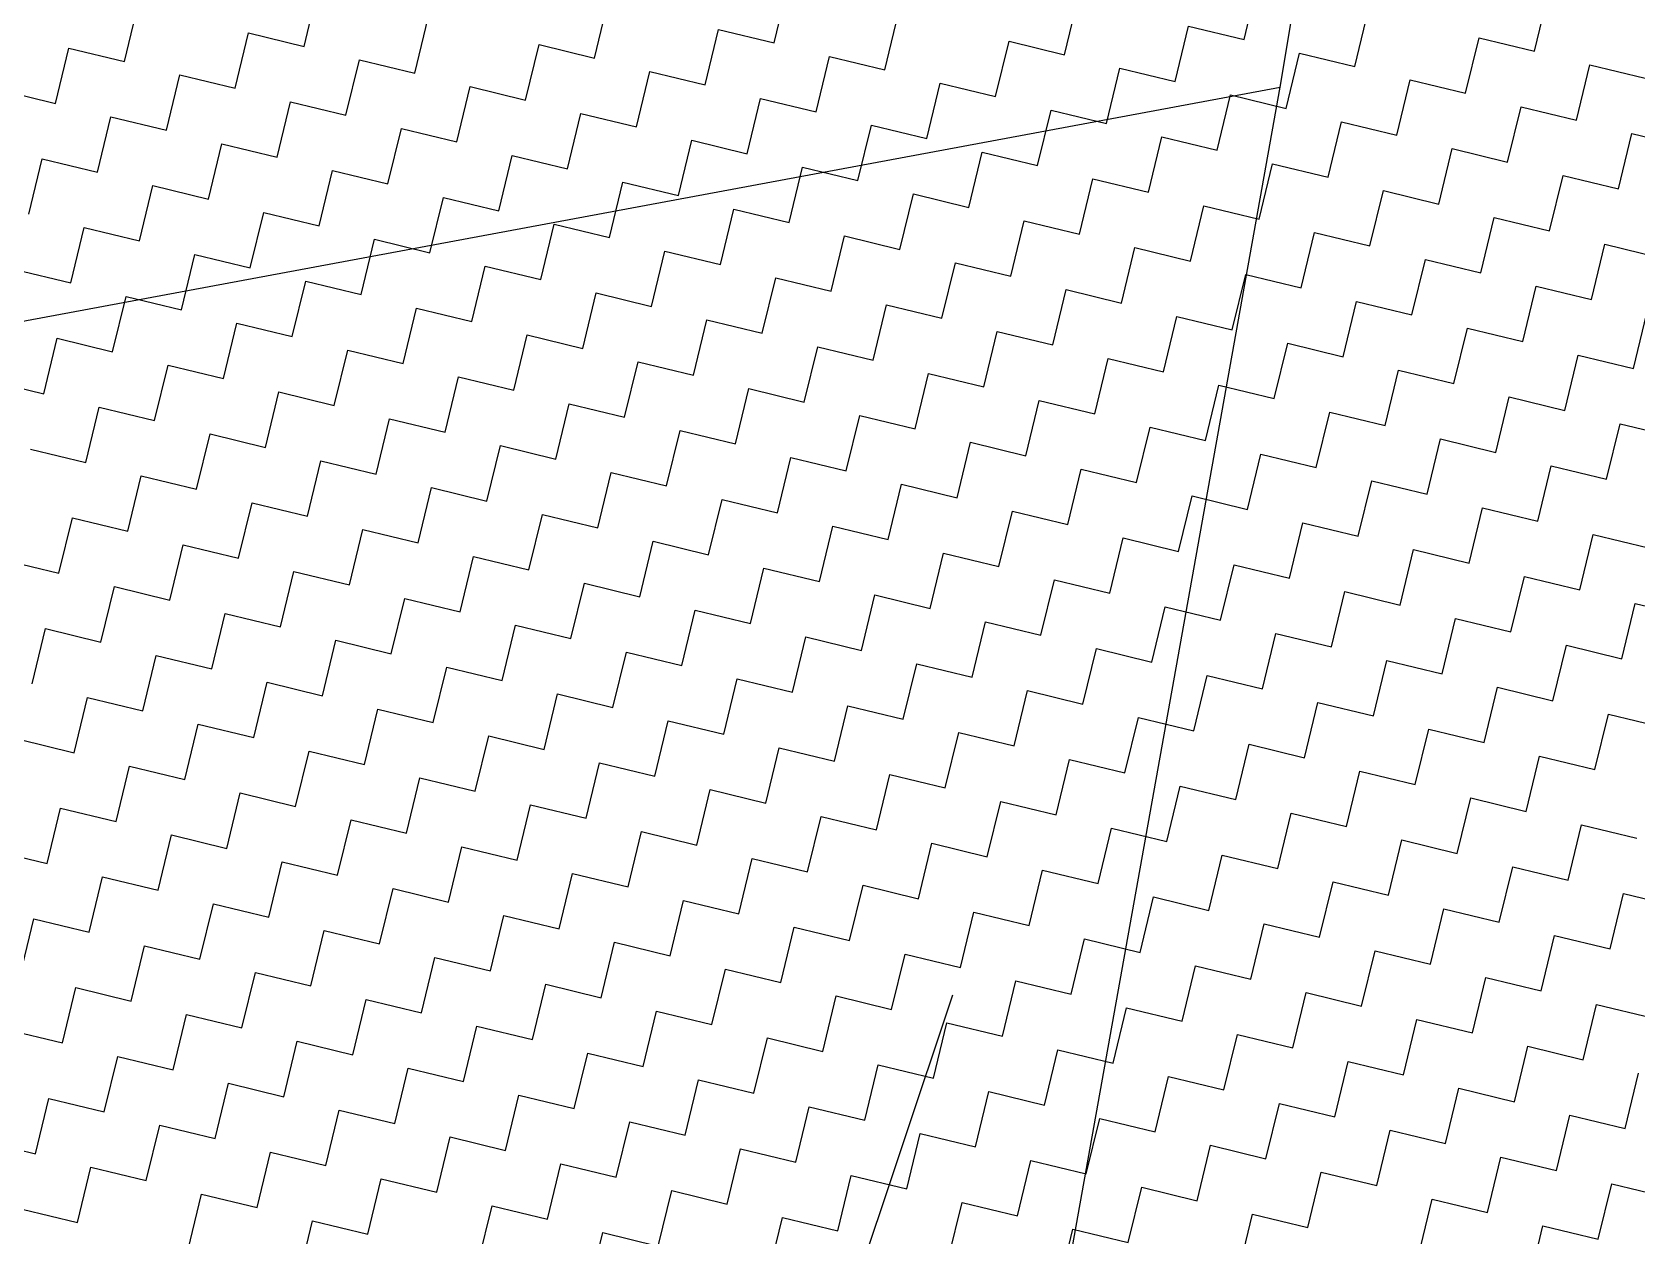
# Model space of a CAD drawing. Header units: metres. Extents: x 280481 to 282563, y 2046849 to 2049468.
# Drawn here: x 281328.6 to 281399.5, y 2048018.3 to 2048071.5 of the extents above; entities that cross this region are included whole.
import ezdxf

# ---------------------------------------------------------------- set-up
doc = ezdxf.new("R2010")
doc.units = ezdxf.units.M
doc.layers.add('POLY_HATCH', color=12, linetype='Continuous')
doc.layers.add('POLY_PARCEL', color=6, linetype='Continuous')

msp = doc.modelspace()

# ---------------------------------------------------------------- linework, layer by layer
msp.add_lwpolyline([(281364.819, 2048015.587), (281369.267, 2048028.943)])
at = {"layer": 'POLY_HATCH', "linetype": 'Continuous'}
for p, q in [((281382.134, 2048071.153), (281382.727, 2048073.6)), ((281340.619, 2048070.855), (281341.212, 2048073.302)), ((281361.376, 2048071.004), (281361.969, 2048073.451)), ((281374.202, 2048070.486), (281374.795, 2048072.932)), ((281394.959, 2048070.635), (281395.552, 2048073.081)), ((281332.687, 2048070.188), (281333.28, 2048072.634)), ((281345.512, 2048069.669), (281346.105, 2048072.116)), ((281353.444, 2048070.337), (281354.037, 2048072.783)), ((281366.269, 2048069.818), (281366.862, 2048072.265)), ((281387.027, 2048069.967), (281387.62, 2048072.414)), ((281337.58, 2048069.002), (281338.173, 2048071.448)), ((281338.173, 2048071.448), (281340.619, 2048070.855)), ((281358.337, 2048069.151), (281358.93, 2048071.597)), ((281358.93, 2048071.597), (281361.376, 2048071.004)), ((281379.094, 2048069.3), (281379.687, 2048071.746)), ((281379.687, 2048071.746), (281382.134, 2048071.153)), ((281329.647, 2048068.334), (281330.24, 2048070.781)), ((281330.24, 2048070.781), (281332.687, 2048070.188)), ((281350.405, 2048068.483), (281350.998, 2048070.93)), ((281350.998, 2048070.93), (281353.444, 2048070.337)), ((281371.162, 2048068.632), (281371.755, 2048071.079)), ((281371.755, 2048071.079), (281374.202, 2048070.486)), ((281391.92, 2048068.781), (281392.513, 2048071.228)), ((281392.513, 2048071.228), (281394.959, 2048070.635)), ((281342.473, 2048067.816), (281343.066, 2048070.262)), ((281343.066, 2048070.262), (281345.512, 2048069.669)), ((281363.23, 2048067.965), (281363.823, 2048070.411)), ((281363.823, 2048070.411), (281366.269, 2048069.818)), ((281383.987, 2048068.114), (281384.58, 2048070.56)), ((281384.58, 2048070.56), (281387.027, 2048069.967)), ((281396.812, 2048067.596), (281397.405, 2048070.042)), ((281397.405, 2048070.042), (281399.852, 2048069.449)), ((281334.54, 2048067.148), (281335.133, 2048069.595)), ((281335.133, 2048069.595), (281337.58, 2048069.002)), ((281355.298, 2048067.297), (281355.891, 2048069.744)), ((281355.891, 2048069.744), (281358.337, 2048069.151)), ((281376.055, 2048067.446), (281376.648, 2048069.893)), ((281376.648, 2048069.893), (281379.094, 2048069.3)), ((281388.88, 2048066.928), (281389.473, 2048069.374)), ((281389.473, 2048069.374), (281391.92, 2048068.781)), ((281327.201, 2048068.927), (281329.647, 2048068.334)), ((281347.365, 2048066.63), (281347.958, 2048069.076)), ((281347.958, 2048069.076), (281350.405, 2048068.483)), ((281368.123, 2048066.779), (281368.716, 2048069.225)), ((281368.716, 2048069.225), (281371.162, 2048068.632)), ((281380.948, 2048066.261), (281381.541, 2048068.707)), ((281381.541, 2048068.707), (281383.987, 2048068.114)), ((281339.433, 2048065.962), (281340.026, 2048068.409)), ((281340.026, 2048068.409), (281342.473, 2048067.816)), ((281352.258, 2048065.444), (281352.851, 2048067.89)), ((281352.851, 2048067.89), (281355.298, 2048067.297)), ((281360.191, 2048066.111), (281360.784, 2048068.558)), ((281360.784, 2048068.558), (281363.23, 2048067.965)), ((281373.016, 2048065.593), (281373.609, 2048068.039)), ((281373.609, 2048068.039), (281376.055, 2048067.446)), ((281393.773, 2048065.742), (281394.366, 2048068.188)), ((281394.366, 2048068.188), (281396.812, 2048067.596)), ((281331.501, 2048065.295), (281332.094, 2048067.741)), ((281332.094, 2048067.741), (281334.54, 2048067.148)), ((281344.326, 2048064.776), (281344.919, 2048067.223)), ((281344.919, 2048067.223), (281347.365, 2048066.63)), ((281365.083, 2048064.925), (281365.676, 2048067.372)), ((281365.676, 2048067.372), (281368.123, 2048066.779)), ((281385.841, 2048065.075), (281386.434, 2048067.521)), ((281386.434, 2048067.521), (281388.88, 2048066.928)), ((281336.394, 2048064.109), (281336.987, 2048066.555)), ((281336.987, 2048066.555), (281339.433, 2048065.962)), ((281357.151, 2048064.258), (281357.744, 2048066.704)), ((281357.744, 2048066.704), (281360.191, 2048066.111)), ((281377.909, 2048064.407), (281378.501, 2048066.853)), ((281378.501, 2048066.853), (281380.948, 2048066.261)), ((281398.666, 2048064.556), (281399.259, 2048067.003)), ((281399.259, 2048067.003), (281401.705, 2048066.41)), ((281328.461, 2048063.441), (281329.054, 2048065.888)), ((281329.054, 2048065.888), (281331.501, 2048065.295)), ((281349.219, 2048063.59), (281349.812, 2048066.037)), ((281349.812, 2048066.037), (281352.258, 2048065.444)), ((281369.976, 2048063.74), (281370.569, 2048066.186)), ((281370.569, 2048066.186), (281373.016, 2048065.593)), ((281390.734, 2048063.889), (281391.327, 2048066.335)), ((281391.327, 2048066.335), (281393.773, 2048065.742)), ((281341.287, 2048062.923), (281341.88, 2048065.369)), ((281341.88, 2048065.369), (281344.326, 2048064.776)), ((281362.044, 2048063.072), (281362.637, 2048065.518)), ((281362.637, 2048065.518), (281365.083, 2048064.925)), ((281382.801, 2048063.221), (281383.394, 2048065.668)), ((281383.394, 2048065.668), (281385.841, 2048065.075)), ((281395.626, 2048062.703), (281396.219, 2048065.149)), ((281396.219, 2048065.149), (281398.666, 2048064.556)), ((281333.354, 2048062.255), (281333.947, 2048064.702)), ((281333.947, 2048064.702), (281336.394, 2048064.109)), ((281354.112, 2048062.405), (281354.705, 2048064.851)), ((281354.705, 2048064.851), (281357.151, 2048064.258)), ((281366.937, 2048061.886), (281367.53, 2048064.333)), ((281367.53, 2048064.333), (281369.976, 2048063.74)), ((281374.869, 2048062.554), (281375.462, 2048065)), ((281375.462, 2048065), (281377.909, 2048064.407)), ((281387.694, 2048062.035), (281388.287, 2048064.482)), ((281388.287, 2048064.482), (281390.734, 2048063.889)), ((281346.179, 2048061.737), (281346.772, 2048064.183)), ((281346.772, 2048064.183), (281349.219, 2048063.59)), ((281359.005, 2048061.219), (281359.598, 2048063.665)), ((281359.598, 2048063.665), (281362.044, 2048063.072)), ((281379.762, 2048061.368), (281380.355, 2048063.814)), ((281380.355, 2048063.814), (281382.801, 2048063.221)), ((281338.247, 2048061.07), (281338.84, 2048063.516)), ((281338.84, 2048063.516), (281341.287, 2048062.923)), ((281351.072, 2048060.551), (281351.665, 2048062.998)), ((281351.665, 2048062.998), (281354.112, 2048062.405)), ((281371.83, 2048060.7), (281372.423, 2048063.147)), ((281372.423, 2048063.147), (281374.869, 2048062.554)), ((281392.587, 2048060.849), (281393.18, 2048063.296)), ((281393.18, 2048063.296), (281395.626, 2048062.703)), ((281330.315, 2048060.402), (281330.908, 2048062.848)), ((281330.908, 2048062.848), (281333.354, 2048062.255)), ((281343.14, 2048059.884), (281343.733, 2048062.33)), ((281343.733, 2048062.33), (281346.179, 2048061.737)), ((281363.897, 2048060.033), (281364.49, 2048062.479)), ((281364.49, 2048062.479), (281366.937, 2048061.886)), ((281384.655, 2048060.182), (281385.248, 2048062.628)), ((281385.248, 2048062.628), (281387.694, 2048062.035)), ((281335.208, 2048059.216), (281335.801, 2048061.662)), ((281335.801, 2048061.662), (281338.247, 2048061.07)), ((281355.965, 2048059.365), (281356.558, 2048061.812)), ((281356.558, 2048061.812), (281359.005, 2048061.219)), ((281376.723, 2048059.514), (281377.316, 2048061.961)), ((281377.316, 2048061.961), (281379.762, 2048061.368)), ((281397.48, 2048059.663), (281398.073, 2048062.11)), ((281398.073, 2048062.11), (281400.519, 2048061.517)), ((281327.868, 2048060.995), (281330.315, 2048060.402)), ((281348.033, 2048058.698), (281348.626, 2048061.144)), ((281348.626, 2048061.144), (281351.072, 2048060.551)), ((281368.79, 2048058.847), (281369.383, 2048061.293)), ((281369.383, 2048061.293), (281371.83, 2048060.7)), ((281381.615, 2048058.328), (281382.208, 2048060.775)), ((281382.208, 2048060.775), (281384.655, 2048060.182)), ((281389.548, 2048058.996), (281390.141, 2048061.442)), ((281390.141, 2048061.442), (281392.587, 2048060.849)), ((281340.101, 2048058.03), (281340.694, 2048060.477)), ((281340.694, 2048060.477), (281343.14, 2048059.884)), ((281360.858, 2048058.179), (281361.451, 2048060.626)), ((281361.451, 2048060.626), (281363.897, 2048060.033)), ((281373.683, 2048057.661), (281374.276, 2048060.107)), ((281374.276, 2048060.107), (281376.723, 2048059.514)), ((281394.441, 2048057.81), (281395.034, 2048060.256)), ((281395.034, 2048060.256), (281397.48, 2048059.663)), ((281332.168, 2048057.363), (281332.761, 2048059.809)), ((281332.761, 2048059.809), (281335.208, 2048059.216)), ((281352.926, 2048057.512), (281353.519, 2048059.958)), ((281353.519, 2048059.958), (281355.965, 2048059.365)), ((281365.751, 2048056.993), (281366.344, 2048059.44)), ((281366.344, 2048059.44), (281368.79, 2048058.847)), ((281386.508, 2048057.142), (281387.101, 2048059.589)), ((281387.101, 2048059.589), (281389.548, 2048058.996)), ((281344.994, 2048056.844), (281345.586, 2048059.291)), ((281345.586, 2048059.291), (281348.033, 2048058.698)), ((281357.819, 2048056.326), (281358.412, 2048058.772)), ((281358.412, 2048058.772), (281360.858, 2048058.179)), ((281378.576, 2048056.475), (281379.169, 2048058.921)), ((281379.169, 2048058.921), (281381.615, 2048058.328)), ((281399.333, 2048056.624), (281399.926, 2048059.07)), ((281329.129, 2048055.509), (281329.722, 2048057.956)), ((281329.722, 2048057.956), (281332.168, 2048057.363)), ((281337.061, 2048056.177), (281337.654, 2048058.623)), ((281337.654, 2048058.623), (281340.101, 2048058.03)), ((281349.886, 2048055.658), (281350.479, 2048058.105)), ((281350.479, 2048058.105), (281352.926, 2048057.512)), ((281370.644, 2048055.807), (281371.237, 2048058.254)), ((281371.237, 2048058.254), (281373.683, 2048057.661)), ((281391.401, 2048055.956), (281391.994, 2048058.403)), ((281391.994, 2048058.403), (281394.441, 2048057.81)), ((281341.954, 2048054.991), (281342.547, 2048057.437)), ((281342.547, 2048057.437), (281344.994, 2048056.844)), ((281362.711, 2048055.14), (281363.304, 2048057.586)), ((281363.304, 2048057.586), (281365.751, 2048056.993)), ((281383.469, 2048055.289), (281384.062, 2048057.735)), ((281384.062, 2048057.735), (281386.508, 2048057.142)), ((281334.022, 2048054.323), (281334.615, 2048056.77)), ((281334.615, 2048056.77), (281337.061, 2048056.177)), ((281354.779, 2048054.472), (281355.372, 2048056.919)), ((281355.372, 2048056.919), (281357.819, 2048056.326)), ((281375.537, 2048054.621), (281376.13, 2048057.068)), ((281376.13, 2048057.068), (281378.576, 2048056.475)), ((281388.362, 2048054.103), (281388.955, 2048056.549)), ((281388.955, 2048056.549), (281391.401, 2048055.956)), ((281396.294, 2048054.77), (281396.887, 2048057.217)), ((281396.887, 2048057.217), (281399.333, 2048056.624)), ((281326.683, 2048056.102), (281329.129, 2048055.509)), ((281346.847, 2048053.805), (281347.44, 2048056.251)), ((281347.44, 2048056.251), (281349.886, 2048055.658)), ((281367.604, 2048053.954), (281368.197, 2048056.4)), ((281368.197, 2048056.4), (281370.644, 2048055.807)), ((281380.429, 2048053.435), (281381.022, 2048055.882)), ((281381.022, 2048055.882), (281383.469, 2048055.289)), ((281338.915, 2048053.137), (281339.508, 2048055.584)), ((281339.508, 2048055.584), (281341.954, 2048054.991)), ((281359.672, 2048053.286), (281360.265, 2048055.733)), ((281360.265, 2048055.733), (281362.711, 2048055.14)), ((281372.497, 2048052.768), (281373.09, 2048055.214)), ((281373.09, 2048055.214), (281375.537, 2048054.621)), ((281393.255, 2048052.917), (281393.848, 2048055.363)), ((281393.848, 2048055.363), (281396.294, 2048054.77)), ((281330.982, 2048052.47), (281331.575, 2048054.916)), ((281331.575, 2048054.916), (281334.022, 2048054.323)), ((281343.808, 2048051.951), (281344.401, 2048054.398)), ((281344.401, 2048054.398), (281346.847, 2048053.805)), ((281351.74, 2048052.619), (281352.333, 2048055.065)), ((281352.333, 2048055.065), (281354.779, 2048054.472)), ((281364.565, 2048052.1), (281365.158, 2048054.547)), ((281365.158, 2048054.547), (281367.604, 2048053.954)), ((281385.322, 2048052.249), (281385.915, 2048054.696)), ((281385.915, 2048054.696), (281388.362, 2048054.103)), ((281335.875, 2048051.284), (281336.468, 2048053.73)), ((281336.468, 2048053.73), (281338.915, 2048053.137)), ((281356.633, 2048051.433), (281357.226, 2048053.879)), ((281357.226, 2048053.879), (281359.672, 2048053.286)), ((281377.39, 2048051.582), (281377.983, 2048054.028)), ((281377.983, 2048054.028), (281380.429, 2048053.435)), ((281398.147, 2048051.731), (281398.74, 2048054.177)), ((281398.74, 2048054.177), (281401.187, 2048053.584)), ((281328.536, 2048053.063), (281330.982, 2048052.47)), ((281348.7, 2048050.765), (281349.293, 2048053.212)), ((281349.293, 2048053.212), (281351.74, 2048052.619)), ((281369.458, 2048050.914), (281370.051, 2048053.361)), ((281370.051, 2048053.361), (281372.497, 2048052.768)), ((281390.215, 2048051.063), (281390.808, 2048053.51)), ((281390.808, 2048053.51), (281393.255, 2048052.917)), ((281340.768, 2048050.098), (281341.361, 2048052.544)), ((281341.361, 2048052.544), (281343.808, 2048051.951)), ((281361.526, 2048050.247), (281362.119, 2048052.693)), ((281362.119, 2048052.693), (281364.565, 2048052.1)), ((281382.283, 2048050.396), (281382.876, 2048052.842)), ((281382.876, 2048052.842), (281385.322, 2048052.249)), ((281395.108, 2048049.878), (281395.701, 2048052.324)), ((281395.701, 2048052.324), (281398.147, 2048051.731)), ((281332.836, 2048049.43), (281333.429, 2048051.877)), ((281333.429, 2048051.877), (281335.875, 2048051.284)), ((281353.593, 2048049.579), (281354.186, 2048052.026)), ((281354.186, 2048052.026), (281356.633, 2048051.433)), ((281374.351, 2048049.728), (281374.944, 2048052.175)), ((281374.944, 2048052.175), (281377.39, 2048051.582)), ((281387.176, 2048049.21), (281387.769, 2048051.656)), ((281387.769, 2048051.656), (281390.215, 2048051.063)), ((281345.661, 2048048.912), (281346.254, 2048051.358)), ((281346.254, 2048051.358), (281348.7, 2048050.765)), ((281366.418, 2048049.061), (281367.011, 2048051.507)), ((281367.011, 2048051.507), (281369.458, 2048050.914)), ((281379.244, 2048048.543), (281379.836, 2048050.989)), ((281379.836, 2048050.989), (281382.283, 2048050.396)), ((281337.729, 2048048.244), (281338.322, 2048050.691)), ((281338.322, 2048050.691), (281340.768, 2048050.098)), ((281350.554, 2048047.726), (281351.147, 2048050.172)), ((281351.147, 2048050.172), (281353.593, 2048049.579)), ((281358.486, 2048048.393), (281359.079, 2048050.84)), ((281359.079, 2048050.84), (281361.526, 2048050.247)), ((281371.311, 2048047.875), (281371.904, 2048050.321)), ((281371.904, 2048050.321), (281374.351, 2048049.728)), ((281392.069, 2048048.024), (281392.662, 2048050.471)), ((281392.662, 2048050.471), (281395.108, 2048049.878)), ((281329.796, 2048047.577), (281330.389, 2048050.023)), ((281330.389, 2048050.023), (281332.836, 2048049.43)), ((281342.622, 2048047.058), (281343.215, 2048049.505)), ((281343.215, 2048049.505), (281345.661, 2048048.912)), ((281363.379, 2048047.208), (281363.972, 2048049.654)), ((281363.972, 2048049.654), (281366.418, 2048049.061)), ((281384.136, 2048047.357), (281384.729, 2048049.803)), ((281384.729, 2048049.803), (281387.176, 2048049.21)), ((281334.689, 2048046.391), (281335.282, 2048048.837)), ((281335.282, 2048048.837), (281337.729, 2048048.244)), ((281355.447, 2048046.54), (281356.04, 2048048.986)), ((281356.04, 2048048.986), (281358.486, 2048048.393)), ((281376.204, 2048046.689), (281376.797, 2048049.135)), ((281376.797, 2048049.135), (281379.244, 2048048.543)), ((281396.962, 2048046.838), (281397.554, 2048049.285)), ((281397.554, 2048049.285), (281400.001, 2048048.692)), ((281327.35, 2048048.17), (281329.796, 2048047.577)), ((281347.514, 2048045.873), (281348.107, 2048048.319)), ((281348.107, 2048048.319), (281350.554, 2048047.726)), ((281368.272, 2048046.022), (281368.865, 2048048.468)), ((281368.865, 2048048.468), (281371.311, 2048047.875)), ((281389.029, 2048046.171), (281389.622, 2048048.617)), ((281389.622, 2048048.617), (281392.069, 2048048.024)), ((281339.582, 2048045.205), (281340.175, 2048047.651)), ((281340.175, 2048047.651), (281342.622, 2048047.058)), ((281360.34, 2048045.354), (281360.933, 2048047.8)), ((281360.933, 2048047.8), (281363.379, 2048047.208)), ((281381.097, 2048045.503), (281381.69, 2048047.95)), ((281381.69, 2048047.95), (281384.136, 2048047.357)), ((281393.922, 2048044.985), (281394.515, 2048047.431)), ((281394.515, 2048047.431), (281396.962, 2048046.838)), ((281331.65, 2048044.537), (281332.243, 2048046.984)), ((281332.243, 2048046.984), (281334.689, 2048046.391)), ((281352.407, 2048044.687), (281353, 2048047.133)), ((281353, 2048047.133), (281355.447, 2048046.54)), ((281365.232, 2048044.168), (281365.825, 2048046.615)), ((281365.825, 2048046.615), (281368.272, 2048046.022)), ((281373.165, 2048044.836), (281373.758, 2048047.282)), ((281373.758, 2048047.282), (281376.204, 2048046.689)), ((281385.99, 2048044.317), (281386.583, 2048046.764)), ((281386.583, 2048046.764), (281389.029, 2048046.171)), ((281344.475, 2048044.019), (281345.068, 2048046.465)), ((281345.068, 2048046.465), (281347.514, 2048045.873)), ((281357.3, 2048043.501), (281357.893, 2048045.947)), ((281357.893, 2048045.947), (281360.34, 2048045.354)), ((281378.058, 2048043.65), (281378.651, 2048046.096)), ((281378.651, 2048046.096), (281381.097, 2048045.503)), ((281398.815, 2048043.799), (281399.408, 2048046.245)), ((281399.408, 2048046.245), (281401.854, 2048045.652)), ((281336.543, 2048043.352), (281337.136, 2048045.798)), ((281337.136, 2048045.798), (281339.582, 2048045.205)), ((281349.368, 2048042.833), (281349.961, 2048045.28)), ((281349.961, 2048045.28), (281352.407, 2048044.687)), ((281370.125, 2048042.982), (281370.718, 2048045.429)), ((281370.718, 2048045.429), (281373.165, 2048044.836)), ((281390.883, 2048043.131), (281391.476, 2048045.578)), ((281391.476, 2048045.578), (281393.922, 2048044.985)), ((281328.611, 2048042.684), (281329.204, 2048045.13)), ((281329.204, 2048045.13), (281331.65, 2048044.537)), ((281341.436, 2048042.166), (281342.029, 2048044.612)), ((281342.029, 2048044.612), (281344.475, 2048044.019)), ((281362.193, 2048042.315), (281362.786, 2048044.761)), ((281362.786, 2048044.761), (281365.232, 2048044.168)), ((281382.95, 2048042.464), (281383.543, 2048044.91)), ((281383.543, 2048044.91), (281385.99, 2048044.317)), ((281333.503, 2048041.498), (281334.096, 2048043.945)), ((281334.096, 2048043.945), (281336.543, 2048043.352)), ((281354.261, 2048041.647), (281354.854, 2048044.094)), ((281354.854, 2048044.094), (281357.3, 2048043.501)), ((281375.018, 2048041.796), (281375.611, 2048044.243)), ((281375.611, 2048044.243), (281378.058, 2048043.65)), ((281395.776, 2048041.945), (281396.369, 2048044.392)), ((281396.369, 2048044.392), (281398.815, 2048043.799)), ((281346.329, 2048040.98), (281346.921, 2048043.426)), ((281346.921, 2048043.426), (281349.368, 2048042.833)), ((281367.086, 2048041.129), (281367.679, 2048043.575)), ((281367.679, 2048043.575), (281370.125, 2048042.982)), ((281379.911, 2048040.61), (281380.504, 2048043.057)), ((281380.504, 2048043.057), (281382.95, 2048042.464)), ((281387.843, 2048041.278), (281388.436, 2048043.724)), ((281388.436, 2048043.724), (281390.883, 2048043.131)), ((281338.396, 2048040.312), (281338.989, 2048042.759)), ((281338.989, 2048042.759), (281341.436, 2048042.166)), ((281359.154, 2048040.461), (281359.747, 2048042.908)), ((281359.747, 2048042.908), (281362.193, 2048042.315)), ((281371.979, 2048039.943), (281372.572, 2048042.389)), ((281372.572, 2048042.389), (281375.018, 2048041.796)), ((281392.736, 2048040.092), (281393.329, 2048042.538)), ((281393.329, 2048042.538), (281395.776, 2048041.945)), ((281330.464, 2048039.645), (281331.057, 2048042.091)), ((281331.057, 2048042.091), (281333.503, 2048041.498)), ((281351.221, 2048039.794), (281351.814, 2048042.24)), ((281351.814, 2048042.24), (281354.261, 2048041.647)), ((281364.047, 2048039.275), (281364.639, 2048041.722)), ((281364.639, 2048041.722), (281367.086, 2048041.129)), ((281384.804, 2048039.424), (281385.397, 2048041.871)), ((281385.397, 2048041.871), (281387.843, 2048041.278)), ((281343.289, 2048039.126), (281343.882, 2048041.573)), ((281343.882, 2048041.573), (281346.329, 2048040.98)), ((281356.114, 2048038.608), (281356.707, 2048041.054)), ((281356.707, 2048041.054), (281359.154, 2048040.461)), ((281376.872, 2048038.757), (281377.465, 2048041.203)), ((281377.465, 2048041.203), (281379.911, 2048040.61)), ((281397.629, 2048038.906), (281398.222, 2048041.352)), ((281398.222, 2048041.352), (281400.668, 2048040.759)), ((281328.018, 2048040.238), (281330.464, 2048039.645)), ((281335.357, 2048038.459), (281335.95, 2048040.905)), ((281335.95, 2048040.905), (281338.396, 2048040.312)), ((281348.182, 2048037.94), (281348.775, 2048040.387)), ((281348.775, 2048040.387), (281351.221, 2048039.794)), ((281368.939, 2048038.089), (281369.532, 2048040.536)), ((281369.532, 2048040.536), (281371.979, 2048039.943)), ((281389.697, 2048038.238), (281390.29, 2048040.685)), ((281390.29, 2048040.685), (281392.736, 2048040.092)), ((281340.25, 2048037.273), (281340.843, 2048039.719)), ((281340.843, 2048039.719), (281343.289, 2048039.126)), ((281361.007, 2048037.422), (281361.6, 2048039.868)), ((281361.6, 2048039.868), (281364.047, 2048039.275)), ((281381.764, 2048037.571), (281382.357, 2048040.017)), ((281382.357, 2048040.017), (281384.804, 2048039.424)), ((281332.317, 2048036.605), (281332.91, 2048039.052)), ((281332.91, 2048039.052), (281335.357, 2048038.459)), ((281353.075, 2048036.754), (281353.668, 2048039.201)), ((281353.668, 2048039.201), (281356.114, 2048038.608)), ((281373.832, 2048036.903), (281374.425, 2048039.35)), ((281374.425, 2048039.35), (281376.872, 2048038.757)), ((281386.657, 2048036.385), (281387.25, 2048038.831)), ((281387.25, 2048038.831), (281389.697, 2048038.238)), ((281394.59, 2048037.052), (281395.183, 2048039.499)), ((281395.183, 2048039.499), (281397.629, 2048038.906)), ((281345.143, 2048036.087), (281345.736, 2048038.533)), ((281345.736, 2048038.533), (281348.182, 2048037.94)), ((281365.9, 2048036.236), (281366.493, 2048038.682)), ((281366.493, 2048038.682), (281368.939, 2048038.089)), ((281378.725, 2048035.717), (281379.318, 2048038.164)), ((281379.318, 2048038.164), (281381.764, 2048037.571)), ((281337.21, 2048035.419), (281337.803, 2048037.866)), ((281337.803, 2048037.866), (281340.25, 2048037.273)), ((281357.968, 2048035.568), (281358.561, 2048038.015)), ((281358.561, 2048038.015), (281361.007, 2048037.422)), ((281370.793, 2048035.05), (281371.386, 2048037.496)), ((281371.386, 2048037.496), (281373.832, 2048036.903)), ((281391.55, 2048035.199), (281392.143, 2048037.645)), ((281392.143, 2048037.645), (281394.59, 2048037.052)), ((281329.278, 2048034.752), (281329.871, 2048037.198)), ((281329.871, 2048037.198), (281332.317, 2048036.605)), ((281342.103, 2048034.233), (281342.696, 2048036.68)), ((281342.696, 2048036.68), (281345.143, 2048036.087)), ((281350.035, 2048034.901), (281350.628, 2048037.347)), ((281350.628, 2048037.347), (281353.075, 2048036.754)), ((281362.861, 2048034.382), (281363.454, 2048036.829)), ((281363.454, 2048036.829), (281365.9, 2048036.236)), ((281383.618, 2048034.531), (281384.211, 2048036.978)), ((281384.211, 2048036.978), (281386.657, 2048036.385)), ((281334.171, 2048033.566), (281334.764, 2048036.012)), ((281334.764, 2048036.012), (281337.21, 2048035.419)), ((281354.928, 2048033.715), (281355.521, 2048036.161)), ((281355.521, 2048036.161), (281357.968, 2048035.568)), ((281375.686, 2048033.864), (281376.279, 2048036.31)), ((281376.279, 2048036.31), (281378.725, 2048035.717)), ((281396.443, 2048034.013), (281397.036, 2048036.459)), ((281397.036, 2048036.459), (281399.482, 2048035.866)), ((281326.832, 2048035.345), (281329.278, 2048034.752)), ((281346.996, 2048033.047), (281347.589, 2048035.494)), ((281347.589, 2048035.494), (281350.035, 2048034.901)), ((281367.753, 2048033.196), (281368.346, 2048035.643)), ((281368.346, 2048035.643), (281370.793, 2048035.05)), ((281388.511, 2048033.346), (281389.104, 2048035.792)), ((281389.104, 2048035.792), (281391.55, 2048035.199)), ((281339.064, 2048032.38), (281339.657, 2048034.826)), ((281339.657, 2048034.826), (281342.103, 2048034.233)), ((281359.821, 2048032.529), (281360.414, 2048034.975)), ((281360.414, 2048034.975), (281362.861, 2048034.382)), ((281380.579, 2048032.678), (281381.172, 2048035.124)), ((281381.172, 2048035.124), (281383.618, 2048034.531)), ((281393.404, 2048032.16), (281393.997, 2048034.606)), ((281393.997, 2048034.606), (281396.443, 2048034.013)), ((281331.131, 2048031.712), (281331.724, 2048034.159)), ((281331.724, 2048034.159), (281334.171, 2048033.566)), ((281351.889, 2048031.861), (281352.482, 2048034.308)), ((281352.482, 2048034.308), (281354.928, 2048033.715)), ((281372.646, 2048032.01), (281373.239, 2048034.457)), ((281373.239, 2048034.457), (281375.686, 2048033.864)), ((281385.471, 2048031.492), (281386.064, 2048033.938)), ((281386.064, 2048033.938), (281388.511, 2048033.346)), ((281343.957, 2048031.194), (281344.55, 2048033.64)), ((281344.55, 2048033.64), (281346.996, 2048033.047)), ((281364.714, 2048031.343), (281365.307, 2048033.789)), ((281365.307, 2048033.789), (281367.753, 2048033.196)), ((281377.539, 2048030.825), (281378.132, 2048033.271)), ((281378.132, 2048033.271), (281380.579, 2048032.678)), ((281398.297, 2048030.974), (281398.889, 2048033.42)), ((281398.889, 2048033.42), (281401.336, 2048032.827)), ((281336.024, 2048030.526), (281336.617, 2048032.973)), ((281336.617, 2048032.973), (281339.064, 2048032.38)), ((281348.849, 2048030.008), (281349.442, 2048032.454)), ((281349.442, 2048032.454), (281351.889, 2048031.861)), ((281356.782, 2048030.675), (281357.375, 2048033.122)), ((281357.375, 2048033.122), (281359.821, 2048032.529)), ((281369.607, 2048030.157), (281370.2, 2048032.603)), ((281370.2, 2048032.603), (281372.646, 2048032.01)), ((281390.364, 2048030.306), (281390.957, 2048032.753)), ((281390.957, 2048032.753), (281393.404, 2048032.16)), ((281328.092, 2048029.859), (281328.685, 2048032.305)), ((281328.685, 2048032.305), (281331.131, 2048031.712)), ((281340.917, 2048029.34), (281341.51, 2048031.787)), ((281341.51, 2048031.787), (281343.957, 2048031.194)), ((281361.675, 2048029.49), (281362.268, 2048031.936)), ((281362.268, 2048031.936), (281364.714, 2048031.343)), ((281382.432, 2048029.639), (281383.025, 2048032.085)), ((281383.025, 2048032.085), (281385.471, 2048031.492)), ((281332.985, 2048028.673), (281333.578, 2048031.119)), ((281333.578, 2048031.119), (281336.024, 2048030.526)), ((281353.742, 2048028.822), (281354.335, 2048031.268)), ((281354.335, 2048031.268), (281356.782, 2048030.675)), ((281374.5, 2048028.971), (281375.093, 2048031.418)), ((281375.093, 2048031.418), (281377.539, 2048030.825)), ((281395.257, 2048029.12), (281395.85, 2048031.567)), ((281395.85, 2048031.567), (281398.297, 2048030.974)), ((281345.81, 2048028.155), (281346.403, 2048030.601)), ((281346.403, 2048030.601), (281348.849, 2048030.008)), ((281366.567, 2048028.304), (281367.16, 2048030.75)), ((281367.16, 2048030.75), (281369.607, 2048030.157)), ((281387.325, 2048028.453), (281387.918, 2048030.899)), ((281387.918, 2048030.899), (281390.364, 2048030.306)), ((281337.878, 2048027.487), (281338.471, 2048029.933)), ((281338.471, 2048029.933), (281340.917, 2048029.34)), ((281358.635, 2048027.636), (281359.228, 2048030.083)), ((281359.228, 2048030.083), (281361.675, 2048029.49)), ((281379.393, 2048027.785), (281379.986, 2048030.232)), ((281379.986, 2048030.232), (281382.432, 2048029.639)), ((281392.218, 2048027.267), (281392.811, 2048029.713)), ((281392.811, 2048029.713), (281395.257, 2048029.12)), ((281329.946, 2048026.82), (281330.539, 2048029.266)), ((281330.539, 2048029.266), (281332.985, 2048028.673)), ((281350.703, 2048026.969), (281351.296, 2048029.415)), ((281351.296, 2048029.415), (281353.742, 2048028.822)), ((281363.528, 2048026.45), (281364.121, 2048028.897)), ((281364.121, 2048028.897), (281366.567, 2048028.304)), ((281371.46, 2048027.118), (281372.053, 2048029.564)), ((281372.053, 2048029.564), (281374.5, 2048028.971)), ((281384.285, 2048026.599), (281384.878, 2048029.046)), ((281384.878, 2048029.046), (281387.325, 2048028.453)), ((281342.771, 2048026.301), (281343.364, 2048028.747)), ((281343.364, 2048028.747), (281345.81, 2048028.155)), ((281355.596, 2048025.783), (281356.189, 2048028.229)), ((281356.189, 2048028.229), (281358.635, 2048027.636)), ((281376.353, 2048025.932), (281376.946, 2048028.378)), ((281376.946, 2048028.378), (281379.393, 2048027.785)), ((281397.111, 2048026.081), (281397.704, 2048028.527)), ((281397.704, 2048028.527), (281400.15, 2048027.934)), ((281334.838, 2048025.634), (281335.431, 2048028.08)), ((281335.431, 2048028.08), (281337.878, 2048027.487)), ((281347.664, 2048025.115), (281348.257, 2048027.562)), ((281348.257, 2048027.562), (281350.703, 2048026.969)), ((281368.421, 2048025.264), (281369.014, 2048027.711)), ((281369.014, 2048027.711), (281371.46, 2048027.118)), ((281389.178, 2048025.413), (281389.771, 2048027.86)), ((281389.771, 2048027.86), (281392.218, 2048027.267)), ((281327.499, 2048027.412), (281329.946, 2048026.82)), ((281339.731, 2048024.448), (281340.324, 2048026.894)), ((281340.324, 2048026.894), (281342.771, 2048026.301)), ((281360.489, 2048024.597), (281361.082, 2048027.043)), ((281361.082, 2048027.043), (281363.528, 2048026.45)), ((281381.246, 2048024.746), (281381.839, 2048027.192)), ((281381.839, 2048027.192), (281384.285, 2048026.599)), ((281331.799, 2048023.78), (281332.392, 2048026.227)), ((281332.392, 2048026.227), (281334.838, 2048025.634)), ((281352.556, 2048023.929), (281353.149, 2048026.376)), ((281353.149, 2048026.376), (281355.596, 2048025.783)), ((281373.314, 2048024.078), (281373.907, 2048026.525)), ((281373.907, 2048026.525), (281376.353, 2048025.932)), ((281394.071, 2048024.227), (281394.664, 2048026.674)), ((281394.664, 2048026.674), (281397.111, 2048026.081)), ((281344.624, 2048023.262), (281345.217, 2048025.708)), ((281345.217, 2048025.708), (281347.664, 2048025.115)), ((281365.382, 2048023.411), (281365.974, 2048025.857)), ((281365.974, 2048025.857), (281368.421, 2048025.264)), ((281378.207, 2048022.892), (281378.8, 2048025.339)), ((281378.8, 2048025.339), (281381.246, 2048024.746)), ((281386.139, 2048023.56), (281386.732, 2048026.006)), ((281386.732, 2048026.006), (281389.178, 2048025.413)), ((281398.964, 2048023.041), (281399.557, 2048025.488)), ((281336.692, 2048022.594), (281337.285, 2048025.041)), ((281337.285, 2048025.041), (281339.731, 2048024.448)), ((281357.449, 2048022.743), (281358.042, 2048025.19)), ((281358.042, 2048025.19), (281360.489, 2048024.597)), ((281370.274, 2048022.225), (281370.867, 2048024.671)), ((281370.867, 2048024.671), (281373.314, 2048024.078)), ((281391.032, 2048022.374), (281391.625, 2048024.82)), ((281391.625, 2048024.82), (281394.071, 2048024.227)), ((281328.76, 2048021.927), (281329.353, 2048024.373)), ((281329.353, 2048024.373), (281331.799, 2048023.78)), ((281349.517, 2048022.076), (281350.11, 2048024.522)), ((281350.11, 2048024.522), (281352.556, 2048023.929)), ((281362.342, 2048021.557), (281362.935, 2048024.004)), ((281362.935, 2048024.004), (281365.382, 2048023.411)), ((281383.099, 2048021.706), (281383.692, 2048024.153)), ((281383.692, 2048024.153), (281386.139, 2048023.56)), ((281341.585, 2048021.408), (281342.178, 2048023.855)), ((281342.178, 2048023.855), (281344.624, 2048023.262)), ((281354.41, 2048020.89), (281355.003, 2048023.336)), ((281355.003, 2048023.336), (281357.449, 2048022.743)), ((281375.167, 2048021.039), (281375.76, 2048023.485)), ((281375.76, 2048023.485), (281378.207, 2048022.892)), ((281395.925, 2048021.188), (281396.518, 2048023.634)), ((281396.518, 2048023.634), (281398.964, 2048023.041)), ((281326.313, 2048022.52), (281328.76, 2048021.927)), ((281333.652, 2048020.741), (281334.245, 2048023.187)), ((281334.245, 2048023.187), (281336.692, 2048022.594)), ((281346.478, 2048020.222), (281347.071, 2048022.669)), ((281347.071, 2048022.669), (281349.517, 2048022.076)), ((281367.235, 2048020.371), (281367.828, 2048022.818)), ((281367.828, 2048022.818), (281370.274, 2048022.225)), ((281387.992, 2048020.52), (281388.585, 2048022.967)), ((281388.585, 2048022.967), (281391.032, 2048022.374)), ((281338.545, 2048019.555), (281339.138, 2048022.001)), ((281339.138, 2048022.001), (281341.585, 2048021.408)), ((281359.303, 2048019.704), (281359.896, 2048022.15)), ((281359.896, 2048022.15), (281362.342, 2048021.557)), ((281380.06, 2048019.853), (281380.653, 2048022.299)), ((281380.653, 2048022.299), (281383.099, 2048021.706)), ((281330.613, 2048018.887), (281331.206, 2048021.334)), ((281331.206, 2048021.334), (281333.652, 2048020.741)), ((281351.37, 2048019.036), (281351.963, 2048021.483)), ((281351.963, 2048021.483), (281354.41, 2048020.89)), ((281372.128, 2048019.185), (281372.721, 2048021.632)), ((281372.721, 2048021.632), (281375.167, 2048021.039)), ((281384.953, 2048018.667), (281385.546, 2048021.113)), ((281385.546, 2048021.113), (281387.992, 2048020.52)), ((281392.885, 2048019.334), (281393.478, 2048021.781)), ((281393.478, 2048021.781), (281395.925, 2048021.188)), ((281343.438, 2048018.369), (281344.031, 2048020.815)), ((281344.031, 2048020.815), (281346.478, 2048020.222)), ((281364.196, 2048018.518), (281364.789, 2048020.964)), ((281364.789, 2048020.964), (281367.235, 2048020.371)), ((281377.021, 2048017.999), (281377.614, 2048020.446)), ((281377.614, 2048020.446), (281380.06, 2048019.853)), ((281397.778, 2048018.148), (281398.371, 2048020.595)), ((281398.371, 2048020.595), (281400.817, 2048020.002)), ((281335.506, 2048017.701), (281336.099, 2048020.148)), ((281336.099, 2048020.148), (281338.545, 2048019.555)), ((281356.263, 2048017.85), (281356.856, 2048020.297)), ((281356.856, 2048020.297), (281359.303, 2048019.704)), ((281369.088, 2048017.332), (281369.681, 2048019.778)), ((281369.681, 2048019.778), (281372.128, 2048019.185)), ((281389.846, 2048017.481), (281390.439, 2048019.927)), ((281390.439, 2048019.927), (281392.885, 2048019.334)), ((281328.167, 2048019.48), (281330.613, 2048018.887)), ((281340.399, 2048016.515), (281340.992, 2048018.962)), ((281340.992, 2048018.962), (281343.438, 2048018.369)), ((281348.331, 2048017.183), (281348.924, 2048019.629)), ((281348.924, 2048019.629), (281351.37, 2048019.036)), ((281361.156, 2048016.664), (281361.749, 2048019.111)), ((281361.749, 2048019.111), (281364.196, 2048018.518)), ((281381.914, 2048016.813), (281382.507, 2048019.26)), ((281382.507, 2048019.26), (281384.953, 2048018.667)), ((281353.224, 2048015.997), (281353.817, 2048018.443)), ((281353.817, 2048018.443), (281356.263, 2048017.85)), ((281373.981, 2048016.146), (281374.574, 2048018.592)), ((281374.574, 2048018.592), (281377.021, 2048017.999)), ((281394.739, 2048016.295), (281395.332, 2048018.741)), ((281395.332, 2048018.741), (281397.778, 2048018.148))]:
    msp.add_line(p, q, dxfattribs=at)
at = {"layer": 'POLY_PARCEL'}
for p, q in [((281383.734, 2048069.046), (281394.093, 2048132.127)), ((281307.555, 2048054.871), (281383.734, 2048069.046)), ((281374.013, 2048014.798), (281383.734, 2048069.046))]:
    msp.add_line(p, q, dxfattribs=at)

doc.saveas('drawing.dxf')
